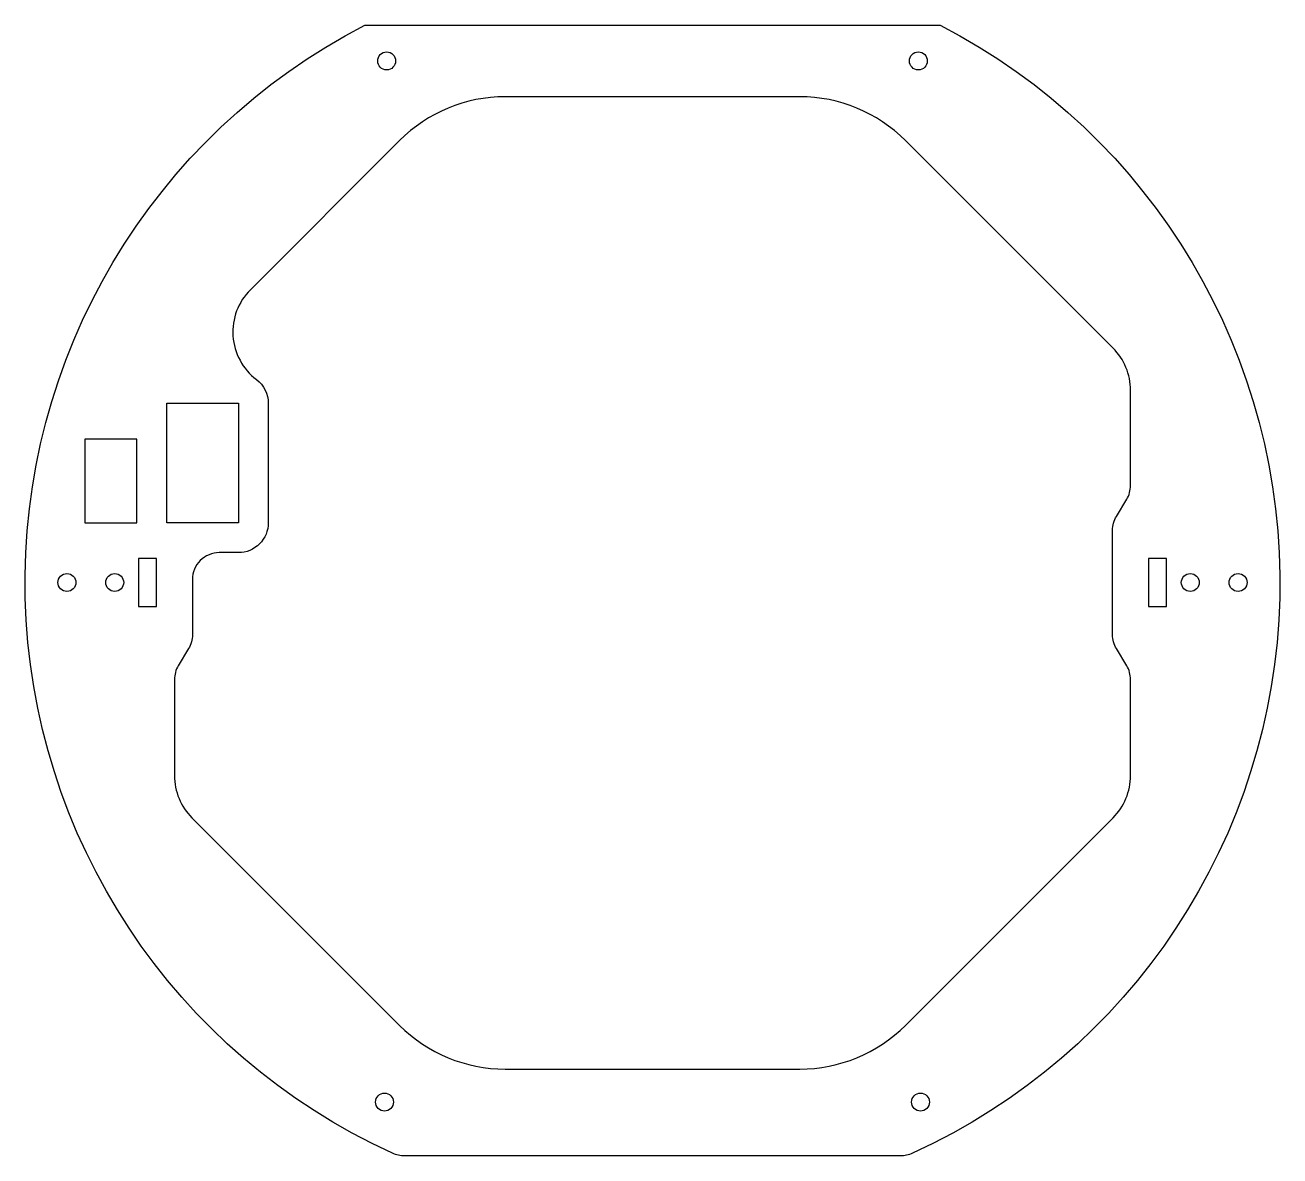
# Model space of a CAD drawing. Header units: millimetres. Extents: x -105 to 105, y -96 to 93.
import ezdxf

# ---------------------------------------------------------------- set-up
doc = ezdxf.new("R2010")
doc.units = ezdxf.units.MM
doc.layers.get('0').update_dxf_attribs({"linetype": 'CONTINUOUS'})

msp = doc.modelspace()

# ---------------------------------------------------------------- linework, layer by layer
for p, q in [((-81.3, 10), (-81.3, 30)), ((-81.3, 30), (-69.3, 30)), ((-69.3, 30), (-69.3, 10)), ((-69.3, 10), (-81.3, 10))]:
    msp.add_line(p, q)
for points in [[(-48.13, 93.32), (48.13, 93.32, -0.626216), (43.53, -95.55, -0.107287), (41.46, -96), (-41.46, -96, -0.107287), (-43.53, -95.55, -0.626216)], [(-77, -8.75, -0.135933), (-77.64, -11.07), (-79.36, -13.93, 0.135933), (-80, -16.25), (-80, -32.32, 0.198912), (-77.07, -39.39), (-42.32, -74.14, 0.198912), (-24.64, -81.47), (24.64, -81.47, 0.198912), (42.32, -74.14), (77.07, -39.39, 0.198912), (80, -32.32), (80, -16.25, 0.135933), (79.36, -13.93), (77.64, -11.07, -0.135933), (77, -8.75), (77, 8.75, -0.135933), (77.64, 11.07), (79.36, 13.93, 0.135933), (80, 16.25), (80, 32.18, 0.198912), (77.07, 39.25), (42.32, 74, 0.198912), (24.64, 81.32), (-24.64, 81.32, 0.198912), (-42.32, 74), (-67.3, 49.02, 0.454637), (-66.28, 33.98, -0.234517), (-64.3, 30), (-64.3, 10, -0.414214), (-69.3, 5), (-72.5, 5, 0.414214), (-77, 0.5)]]:
    msp.add_lwpolyline(points, format="xyb", close=True)
for points in [[(-95, 10), (-86.3, 10), (-86.3, 24), (-95, 24)], [(-83, 4), (-86, 4), (-86, -4), (-83, -4)], [(83, 4), (83, -4), (86, -4), (86, 4)]]:
    msp.add_lwpolyline(points, close=True)
for centre in [(-44.49, 87.32), (44.49, 87.32), (-98, 0), (-90, 0), (90, 0), (98, 0), (-44.85, -86.99), (44.85, -86.99)]:
    msp.add_circle(centre, 1.5)

doc.saveas('drawing.dxf')
